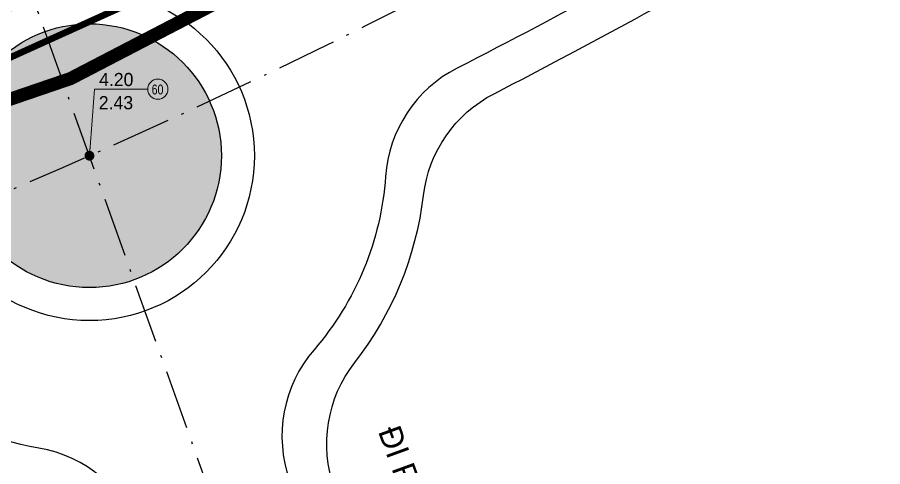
# Model space of a CAD drawing. Header units: metres. Extents: x 563124 to 573994, y 2062953 to 2068466.
# Drawn here: x 568728.5 to 568859.7, y 2066020.1 to 2066088.3 of the extents above; entities that cross this region are included whole.
import ezdxf
from ezdxf.enums import TextEntityAlignment as Align

# ---------------------------------------------------------------- set-up
doc = ezdxf.new("R2010")
doc.units = ezdxf.units.M
doc.linetypes.add('ACAD_ISO10W100', pattern=[18.5, 12, -3, 0.5, -3])
doc.linetypes.add('HIDDEN', pattern=[0.375, 0.25, -0.125])
for name, color, linetype in [('BoThamCo', 94, 'CONTINUOUS'), ('ghi_chu', 7, 'CONTINUOUS'), ('hacth sdd', 8, 'CONTINUOUS'), ('LogDg', 7, 'CONTINUOUS'), ('Nut tim', 7, 'CONTINUOUS'), ('RANHGIOI', 2, 'HIDDEN'), ('thoatnuoc', 3, 'CONTINUOUS'), ('TimDg', 222, 'CONTINUOUS'), ('ViaHeS', 32, 'CONTINUOUS')]:
    doc.layers.add(name, color=color, linetype=linetype)
doc.layers.add('caodotimduong', color=5, linetype='CONTINUOUS', lineweight=15)
doc.styles.add('avantH', font='VHAVAN.ttf', dxfattribs={"height": 10})
doc.styles.add('solo', font='VHARIALN.ttf')
doc.styles.add('STYLE3', font='VHBODO.ttf', dxfattribs={"width": 0.8, "height": 2.2})
doc.linetypes.add('TN_WATER_SUPPLY', pattern='A,0.5,-0.2,["TN",Standard,S=0.1,R=0,X=-0.1,Y=-0.05],-0.2', length=0.9)
doc.dimstyles.new('kichthuocnut', dxfattribs={"dimtxt": 1.1, "dimasz": 0.5, "dimexe": 0.5, "dimexo": 0.5, "dimgap": 0.5, "dimtad": 1, "dimzin": 0, "dimdsep": 46, "dimtxsty": 'solo', "dimblk": 'BOXFILLED', "dimcen": 0.09, "dimdle": 1, "dimclrd": 256, "dimclre": 256, "dimclrt": 7, "dimadec": 0, "dimazin": 0, "dimtfac": 1, "dimtix": 1, "dimtofl": 0, "dimtmove": 1, "dimatfit": 3, "dimldrblk": 'ARCHTICK', "dimfxl": 1, "dimtfill": 1, "dimtfillclr": 2, "dimtolj": 1, "dimtzin": 0, "dimlwd": -1, "dimlwe": -1, "dimarcsym": 0})

msp = doc.modelspace()

# ---------------------------------------------------------------- hatches: boundary and pattern name
at = {"layer": 'hacth sdd'}
h = msp.add_hatch(dxfattribs=at)
h.set_pattern_fill('CROSS', color=64, scale=0.05, style=0)
h.set_pattern_definition([(0, (568124.4922, 2065856.43456), (0.3175, 0.3175), [0.15875, -0.47625]), (90, (568124.5716, 2065856.3552), (-0.3175, 0.3175), [0.15875, -0.47625])])
edge = h.paths.add_edge_path()
edge.add_arc((568739.443, 2066067.274), 20, 0, 360)

# ---------------------------------------------------------------- linework, layer by layer
at = {"layer": 'BoThamCo'}
msp.add_circle((568739.443, 2066067.274), 20, dxfattribs=at)
at = {"layer": 'caodotimduong', "color": 5, "ltscale": 75}
msp.add_circle((568749.812, 2066077.359), 1.532, dxfattribs=at)
at = {"layer": 'LogDg'}
for points in [[(569015.579, 2066141.929), (568994.207, 2066184.659, 0.4326641), (568983.033, 2066187.998), (568875.552, 2066125.55, 0.3897719), (568872.341, 2066115.209), (568891.581, 2066074.571), (568886.158, 2066072.004), (568867.712, 2066110.964, 0.439085), (568856.462, 2066114.458), (568842.977, 2066106.623, -0.0134524), (568795.182, 2066080.547, 0.2629259), (568784.334, 2066064.134, -0.1620678), (568773.496, 2066037.856, 0.2703229), (568769.799, 2066018.044), (568777.462, 2065996.624), (568754.864, 2065988.54), (568747.201, 2066009.96, 0.2703246), (568731.777, 2066022.932)], [(568731.777, 2066022.932, -0.1246658), (568711.594, 2066031.927, 0.2629368), (568692.15, 2066034.926, -0.0093449), (568656.521, 2066022.224), (568551.613, 2065987.017, 0.4052568), (568542.025, 2065968.463), (568550.923, 2065938.978), (568539.435, 2065935.51), (568530.909, 2065963.762, 0.4232274), (568511.776, 2065973.648), (568425.403, 2065944.662, 0.4065199), (568420.3, 2065934.733), (568434.533, 2065888.3), (568425.929, 2065885.662), (568411.888, 2065931.466, 0.4219493), (568401.694, 2065936.705), (568275.221, 2065894.261, 0.3468311), (568269.797, 2065885.971), (568270.818, 2065874.448, 0.1098508), (568280.271, 2065844.652), (568275.082, 2065841.639, -0.1098508), (568264.842, 2065873.919)]]:
    msp.add_lwpolyline(points, format="xyb", dxfattribs=at)
msp.add_circle((568739.443, 2066067.274), 25, dxfattribs=at)
at = {"layer": 'RANHGIOI', "color": 1, "ltscale": 9, "const_width": 1}
msp.add_lwpolyline([(569000.559, 2066606.466), (568982.152, 2066596.774), (568641.488, 2066448.283), (568640.642, 2066447.92, -0.0051374), (568606.738, 2066433.79), (568320.264, 2066354.564, -0.0205674), (568279.256, 2066345.02), (568234.037, 2066336.438, -0.0212183), (568191.058, 2066330.157), (568073.843, 2066318.077), (568071.016, 2066300.813, 0.128574), (568077.06, 2066236.337), (568081.976, 2066222.838, 0.0394083), (568090.337, 2066204.509), (568103.308, 2066181.143), (568149.911, 2066112.204, -0.11987), (568174.777, 2066045.3), (568189.564, 2065919.75), (568193.006, 2065898.42), (568198.209, 2065900.061), (568647.001, 2066050.673, 0.0506838), (568827.906, 2066132.562), (568998.799, 2066231.855), (569157.481, 2066320.398, 0.0065941)], format="xyb", dxfattribs=at)
at = {"layer": 'thoatnuoc', "linetype": 'TN_WATER_SUPPLY', "ltscale": 30, "const_width": 2}
msp.add_lwpolyline([(569292.44, 2066392.543), (569173.539, 2066325.996), (568921.439, 2066183.193), (568784.858, 2066104.054), (568736.596, 2066078.983), (568534.219, 2066009.763), (568192.963, 2065895.121), (568185.184, 2065901.114)], dxfattribs=at)
at = {"layer": 'TimDg', "linetype": 'ACAD_ISO10W100', "ltscale": 0.75}
for points in [[(569091.243, 2064877.603), (569098.083, 2065004.259, 0.1155759), (569076.661, 2065124.595), (568731.759, 2066088.757), (568594.342, 2066468.69), (568350.743, 2067214.647), (568115.139, 2067803.004)], [(569091.243, 2064877.603), (569098.083, 2065004.259, 0.1155759), (569076.661, 2065124.595), (568731.759, 2066088.757), (568594.342, 2066468.69), (568350.743, 2067214.647), (568115.139, 2067803.004)], [(569579.458, 2066552.489), (569316.691, 2066388.631, -0.0121561), (569316.482, 2066388.507), (569007.707, 2066216.212), (568836.949, 2066116.999, -0.0506838), (568652.728, 2066033.609), (568203.78, 2065882.944), (567811.807, 2065759.32)], [(569579.458, 2066552.489), (569316.691, 2066388.631, -0.0121561), (569316.482, 2066388.507), (569007.707, 2066216.212), (568836.949, 2066116.999, -0.0506838), (568652.728, 2066033.609), (568203.78, 2065882.944), (567811.807, 2065759.32)]]:
    msp.add_lwpolyline(points, format="xyb", dxfattribs=at)
at = {"layer": 'ViaHeS', "elevation": 0}
msp.add_lwpolyline([(568728.253, 2066017.517, -0.256949), (568742.696, 2066004.74), (568749.214, 2065986.519), (568783.111, 2065998.645), (568776.593, 2066016.866, -0.256949), (568779.655, 2066035.904, 0.1369183), (568790.088, 2066061.259, -0.2491929), (568800.789, 2066076.68, 0.0126585), (568845.991, 2066101.435)], format="xyb", dxfattribs=at)

# ---------------------------------------------------------------- texts
at = {"layer": 'caodotimduong', "color": 7, "ltscale": 75, "style": 'STYLE3'}
for s, p in [('4.20', (568743.507, 2066077.83)), ('2.43', (568743.463, 2066074.316))]:
    msp.add_text(s, height=2, rotation=359.99998, dxfattribs=at).set_placement(p, align=Align.CENTER)
at = {"layer": 'ghi_chu', "style": 'avantH'}
msp.add_text('®i ra quèc lé 46', height=3.5, rotation=290, dxfattribs=at).set_placement((568783.159, 2066025.491, 0))
at = {"layer": 'Nut tim', "color": 7, "ltscale": 75, "style": 'STYLE3', "width": 0.8}
msp.add_text('60', height=1.5, rotation=0.00002, dxfattribs=at).set_placement((568749.77, 2066076.567), align=Align.CENTER)

# ---------------------------------------------------------------- leaders
at = {"layer": 'caodotimduong', "color": 5, "ltscale": 75}
msp.add_leader([(568739.443, 2066067.274), (568740.221, 2066077.359), (568748.28, 2066077.359)], dimstyle='kichthuocnut', override={"dimasz": 1.5, "dimclrd": 5, "dimldrblk": 'Dot'}, dxfattribs=at)

doc.saveas('drawing.dxf')
